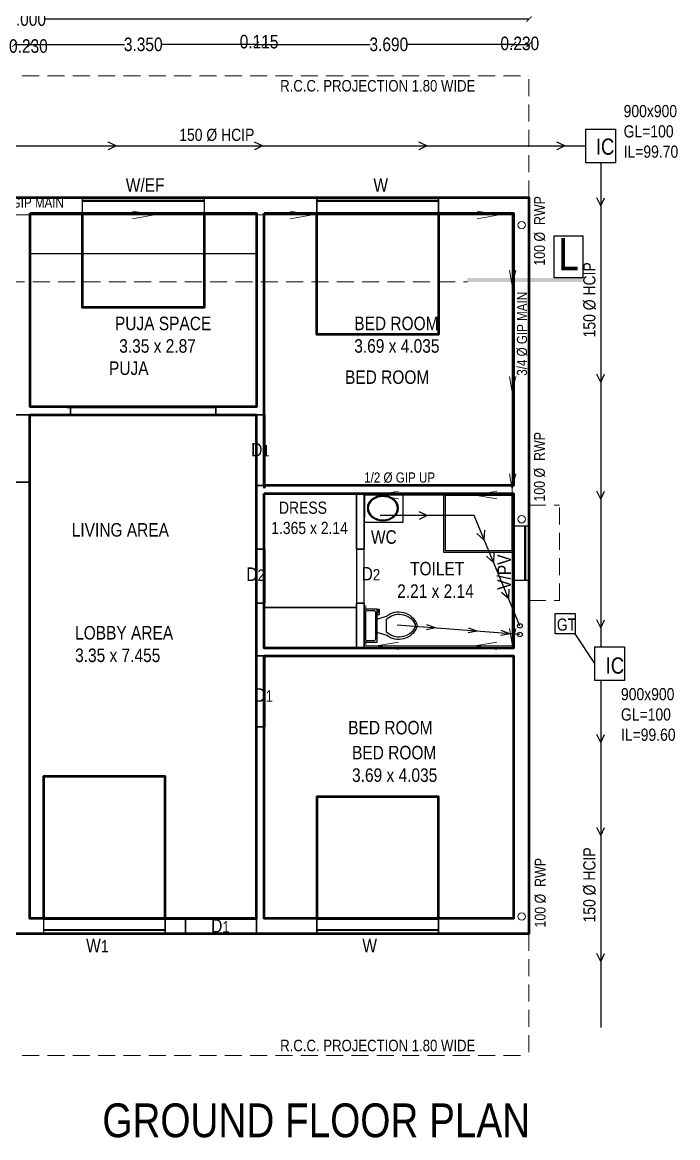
# Model space of a CAD drawing. Header units: metres. Extents: x 0 to 74, y 0 to 58.2.
# Drawn here: x 36.96 to 46.66, y 32.77 to 49.28 of the extents above; entities that cross this region are included whole.
import ezdxf

# ---------------------------------------------------------------- set-up
doc = ezdxf.new("R2010")
doc.units = ezdxf.units.M
doc.header["$MEASUREMENT"] = 0
doc.linetypes.add('DASHED2', pattern=[0.375, 0.25, -0.125])
doc.layers.get('0').update_dxf_attribs({"lineweight": 30})
doc.layers.add('AP_MARKING', color=7, linetype='Continuous', plot=False)
for name, color, linetype, lineweight in [('AREA', 7, 'Continuous', 25), ('AUTOPLAN', 6, 'Continuous', 25), ('FLOOR-GROUND', 7, 'Continuous', 50), ('LAYER1', 3, 'Continuous', 15), ('SANATRY', 1, 'Continuous', 25), ('STAIR', 7, 'Continuous', 70), ('WALL', 7, 'Continuous', 13)]:
    doc.layers.add(name, color=color, linetype=linetype, lineweight=lineweight)
doc.styles.get("Standard").update_dxf_attribs({"font": 'ARIALN.TTF'})
doc.dimstyles.get("Standard").update_dxf_attribs({"dimtxt": 0.18, "dimasz": 0.18, "dimexe": 0.18, "dimexo": 0.0625, "dimgap": 0.09, "dimtad": 0, "dimtih": 1, "dimtoh": 1, "dimdec": 4, "dimzin": 0, "dimdsep": 46, "dimtxsty": 'Standard', "dimcen": 0.09, "dimadec": 0, "dimazin": 0, "dimtfac": 1, "dimtdec": 4, "dimtofl": 0, "dimtmove": 0, "dimatfit": 3, "dimfxl": 1, "dimtolj": 1, "dimtzin": 0, "dimarcsym": 0})

# ---------------------------------------------------------------- blocks, each defined once
blk = doc.blocks.new('_ArchTick')
at = {"color": 0, "linetype": 'ByBlock', "const_width": 0.15}
blk.add_lwpolyline([(-0.5, -0.5), (0.5, 0.5)], dxfattribs=at)
blk = doc.blocks.new('*D13')
at = {"layer": 'AREA', "lineweight": -2, "transparency": 16777216}
blk.add_line((36.841, 48.951), (37.071, 48.951), dxfattribs=at)
at = {"layer": 'DEFPOINTS', "color": 0, "lineweight": 50, "transparency": 16777216}
for p in [(37.071, 48.951), (36.841, 48.2), (37.071, 48.2)]:
    blk.add_point(p, dxfattribs=at)
at = {"layer": 'AREA', "lineweight": -2, "transparency": 16777216, "xscale": 0.08, "yscale": 0.08, "zscale": 0.08, "rotation": 180}
blk.add_blockref('_ArchTick', (36.841, 48.951), dxfattribs=at)
at = {"layer": 'AREA', "lineweight": -2, "transparency": 16777216, "xscale": 0.08, "yscale": 0.08, "zscale": 0.08}
blk.add_blockref('_ArchTick', (37.071, 48.951), dxfattribs=at)
at = {"layer": 'AREA', "color": 0, "transparency": 16777216, "insert": (37.046, 48.926), "char_height": 0.2, "attachment_point": 5}
blk.add_mtext('\\A1;0.230', dxfattribs=at)
blk = doc.blocks.new('*D14')
at = {"layer": 'AREA', "lineweight": -2, "transparency": 16777216}
for p, q in [((37.071, 48.951), (38.469, 48.951)), ((40.421, 48.951), (39.022, 48.951))]:
    blk.add_line(p, q, dxfattribs=at)
at = {"layer": 'DEFPOINTS', "color": 0, "lineweight": 50, "transparency": 16777216}
for p in [(40.421, 48.951), (37.071, 48.2), (40.421, 48.2)]:
    blk.add_point(p, dxfattribs=at)
at = {"layer": 'AREA', "lineweight": -2, "transparency": 16777216, "xscale": 0.08, "yscale": 0.08, "zscale": 0.08, "rotation": 180}
blk.add_blockref('_ArchTick', (37.071, 48.951), dxfattribs=at)
at = {"layer": 'AREA', "lineweight": -2, "transparency": 16777216, "xscale": 0.08, "yscale": 0.08, "zscale": 0.08}
blk.add_blockref('_ArchTick', (40.421, 48.951), dxfattribs=at)
at = {"layer": 'AREA', "color": 0, "transparency": 16777216, "insert": (38.746, 48.951), "char_height": 0.2, "attachment_point": 5}
blk.add_mtext('\\A1;3.350', dxfattribs=at)
blk = doc.blocks.new('*D15')
at = {"layer": 'AREA', "lineweight": -2, "transparency": 16777216}
blk.add_line((40.421, 48.951), (40.536, 48.951), dxfattribs=at)
at = {"layer": 'DEFPOINTS', "color": 0, "lineweight": 50, "transparency": 16777216}
for p in [(40.536, 48.951), (40.421, 48.2), (40.536, 48.2)]:
    blk.add_point(p, dxfattribs=at)
at = {"layer": 'AREA', "lineweight": -2, "transparency": 16777216, "xscale": 0.08, "yscale": 0.08, "zscale": 0.08, "rotation": 180}
blk.add_blockref('_ArchTick', (40.421, 48.951), dxfattribs=at)
at = {"layer": 'AREA', "lineweight": -2, "transparency": 16777216, "xscale": 0.08, "yscale": 0.08, "zscale": 0.08}
blk.add_blockref('_ArchTick', (40.536, 48.951), dxfattribs=at)
at = {"layer": 'AREA', "color": 0, "transparency": 16777216, "insert": (40.461, 48.991), "char_height": 0.2, "attachment_point": 5}
blk.add_mtext('\\A1;0.115', dxfattribs=at)
blk = doc.blocks.new('*D16')
at = {"layer": 'AREA', "lineweight": -2, "transparency": 16777216}
for p, q in [((40.536, 48.951), (42.104, 48.951)), ((44.226, 48.951), (42.657, 48.951))]:
    blk.add_line(p, q, dxfattribs=at)
at = {"layer": 'DEFPOINTS', "color": 0, "lineweight": 50, "transparency": 16777216}
for p in [(44.226, 48.951), (40.536, 48.2), (44.226, 48.2)]:
    blk.add_point(p, dxfattribs=at)
at = {"layer": 'AREA', "lineweight": -2, "transparency": 16777216, "xscale": 0.08, "yscale": 0.08, "zscale": 0.08, "rotation": 180}
blk.add_blockref('_ArchTick', (40.536, 48.951), dxfattribs=at)
at = {"layer": 'AREA', "lineweight": -2, "transparency": 16777216, "xscale": 0.08, "yscale": 0.08, "zscale": 0.08}
blk.add_blockref('_ArchTick', (44.226, 48.951), dxfattribs=at)
at = {"layer": 'AREA', "color": 0, "transparency": 16777216, "insert": (42.381, 48.951), "char_height": 0.2, "attachment_point": 5}
blk.add_mtext('\\A1;3.690', dxfattribs=at)
blk = doc.blocks.new('*D17')
at = {"layer": 'AREA', "lineweight": -2, "transparency": 16777216}
blk.add_line((44.226, 48.951), (44.456, 48.951), dxfattribs=at)
at = {"layer": 'DEFPOINTS', "color": 0, "lineweight": 50, "transparency": 16777216}
for p in [(44.456, 48.951), (44.456, 48.43), (44.226, 48.2)]:
    blk.add_point(p, dxfattribs=at)
at = {"layer": 'AREA', "lineweight": -2, "transparency": 16777216, "xscale": 0.08, "yscale": 0.08, "zscale": 0.08, "rotation": 180}
blk.add_blockref('_ArchTick', (44.226, 48.951), dxfattribs=at)
at = {"layer": 'AREA', "lineweight": -2, "transparency": 16777216, "xscale": 0.08, "yscale": 0.08, "zscale": 0.08}
blk.add_blockref('_ArchTick', (44.456, 48.951), dxfattribs=at)
at = {"layer": 'AREA', "color": 0, "transparency": 16777216, "insert": (44.32, 48.965), "char_height": 0.2, "attachment_point": 5}
blk.add_mtext('\\A1;0.230', dxfattribs=at)
blk = doc.blocks.new('*D18')
at = {"layer": 'AREA', "lineweight": -2, "transparency": 16777216}
for p, q in [((29.456, 49.325), (36.623, 49.325)), ((44.456, 49.325), (37.288, 49.325))]:
    blk.add_line(p, q, dxfattribs=at)
at = {"layer": 'DEFPOINTS', "color": 0, "lineweight": 50, "transparency": 16777216}
for p in [(44.456, 49.325), (29.456, 47.819), (44.456, 47.819)]:
    blk.add_point(p, dxfattribs=at)
at = {"layer": 'AREA', "lineweight": -2, "transparency": 16777216, "xscale": 0.08, "yscale": 0.08, "zscale": 0.08, "rotation": 180}
blk.add_blockref('_ArchTick', (29.456, 49.325), dxfattribs=at)
at = {"layer": 'AREA', "lineweight": -2, "transparency": 16777216, "xscale": 0.08, "yscale": 0.08, "zscale": 0.08}
blk.add_blockref('_ArchTick', (44.456, 49.325), dxfattribs=at)
at = {"layer": 'AREA', "color": 0, "transparency": 16777216, "insert": (36.956, 49.325), "char_height": 0.2, "attachment_point": 5}
blk.add_mtext('\\A1;15.000', dxfattribs=at)
blk = doc.blocks.new('Toilet - top')
at = {"layer": 'SANATRY'}
for p, q in [((9.5, -6), (9.5, -2)), ((-10, -8.5), (-8, -8.5)), ((-10, -9.5), (-10, -8.5)), ((-7, -9.5), (-10, -9.5)), ((-8, -8.5), (-8, -8)), ((-7, -8), (-7, -9.5)), ((-4, -8), (-6, -14)), ((4, -8), (6, -14)), ((4, -14), (-4, -14))]:
    blk.add_line(p, q, dxfattribs=at)
blk.add_lwpolyline([(10.5, -8), (10.5, 0), (-10.5, 0), (-10.5, -8)], close=True, dxfattribs=at)
for points in [[(-9.5, -2), (-9.5, -6)], [(8.5, -1), (-8.5, -1)], [(-8.5, -7), (8.5, -7)]]:
    blk.add_lwpolyline(points, dxfattribs=at)
for centre, radius, start, end in [((-8.62, -1.88), 0.884, 81.8699, 188.1301), ((-8.62, -6.12), 0.884, 171.8699, 278.1301), ((8.62, -1.88), 0.884, 351.8699, 98.1301), ((8.62, -6.12), 0.884, 261.8699, 8.1301), ((3.52, -21.58), 12.17, 141.46911, 247.97143), ((4.2, -21.82), 11.33, 136.36773, 238.94682), ((-3.52, -21.58), 12.17, 292.02843, 38.53071), ((-4.2, -21.82), 11.33, 301.05301, 43.63209), ((0, -27.88), 4, 245.73182, 294.26817), ((0, -29), 4, 254.86053, 285.13947)]:
    blk.add_arc(centre, radius, start, end, dxfattribs=at)

msp = doc.modelspace()

# ---------------------------------------------------------------- linework, layer by layer
for p, q in [((37.846, 46.685), (36.066, 46.685)), ((36.066, 46.685), (37.846, 46.685)), ((41.3178, 46.685), (39.646, 46.685)), ((39.646, 46.685), (41.3178, 46.685)), ((44.456, 46.685), (43.1178, 46.685)), ((43.1178, 46.685), (44.456, 46.685)), ((44.456, 41.8208), (44.456, 46.685)), ((37.071, 43.585), (37.071, 46.455)), ((37.071, 46.455), (37.846, 46.455)), ((39.646, 46.455), (40.421, 46.455)), ((40.421, 43.585), (40.421, 46.455)), ((40.421, 46.455), (40.421, 43.585)), ((40.536, 46.455), (41.3178, 46.455)), ((40.536, 46.455), (40.536, 43.47)), ((43.1178, 46.455), (44.226, 46.455)), ((44.226, 42.42), (44.226, 46.455)), ((37.671, 43.47), (36.841, 43.47)), ((37.671, 43.585), (37.071, 43.585)), ((37.671, 43.47), (37.671, 43.585)), ((39.821, 43.585), (39.821, 43.47)), ((40.421, 43.585), (39.821, 43.585)), ((40.421, 43.47), (39.821, 43.47)), ((40.421, 43.47), (40.536, 43.47)), ((37.071, 42.47), (36.841, 42.47)), ((37.071, 36.015), (37.071, 42.47)), ((40.421, 42.42), (44.226, 42.42)), ((40.421, 41.48), (40.421, 42.42)), ((40.421, 42.42), (40.421, 41.48)), ((40.536, 42.305), (41.901, 42.305)), ((40.536, 42.305), (40.536, 41.48)), ((41.901, 42.305), (41.901, 41.48)), ((42.016, 42.305), (44.226, 42.305)), ((42.016, 42.305), (42.016, 41.48)), ((42.016, 41.8208), (42.016, 42.305)), ((44.226, 41.8208), (44.226, 42.305)), ((40.536, 41.48), (40.421, 41.48)), ((42.016, 41.48), (41.901, 41.48)), ((44.226, 40.015), (44.226, 41.0208)), ((44.456, 35.785), (44.456, 41.0208)), ((40.536, 40.68), (40.421, 40.68)), ((40.536, 40.68), (40.421, 40.68)), ((40.421, 40.13), (40.421, 40.68)), ((40.421, 40.68), (40.421, 40.13)), ((40.536, 40.68), (40.536, 40.13)), ((41.901, 40.615), (40.536, 40.615)), ((42.016, 40.68), (41.901, 40.68)), ((42.016, 40.68), (41.901, 40.68)), ((41.901, 40.68), (41.901, 40.015)), ((42.016, 40.68), (42.016, 40.015)), ((40.421, 39.9), (40.421, 40.13)), ((40.421, 40.13), (40.421, 39.9)), ((40.536, 40.13), (40.536, 40.015)), ((41.901, 40.015), (40.536, 40.015)), ((44.226, 40.015), (42.016, 40.015)), ((44.226, 39.9), (40.421, 39.9)), ((44.226, 36.015), (44.226, 39.9)), ((40.536, 38.85), (40.421, 38.85)), ((40.421, 35.785), (40.421, 38.85)), ((40.421, 38.85), (40.421, 35.785)), ((40.536, 38.85), (40.536, 36.015)), ((37.271, 36.015), (37.071, 36.015)), ((39.371, 36.015), (39.071, 36.015)), ((39.371, 36.015), (39.371, 35.785)), ((39.371, 36.015), (39.371, 35.785)), ((41.3178, 36.015), (40.536, 36.015)), ((44.226, 36.015), (43.1178, 36.015)), ((36.641, 35.785), (37.071, 35.785)), ((36.641, 35.785), (37.071, 35.785)), ((37.271, 35.785), (36.841, 35.785)), ((37.271, 35.785), (36.841, 35.785)), ((39.371, 35.785), (39.071, 35.785)), ((39.371, 35.785), (39.071, 35.785)), ((41.3178, 35.785), (40.421, 35.785)), ((41.3178, 35.785), (40.421, 35.785)), ((44.456, 35.785), (43.1178, 35.785)), ((44.456, 35.785), (43.1178, 35.785))]:
    msp.add_line(p, q)
at = {"layer": 'AP_MARKING', "color": 0}
for points in [[(29.456, 46.685), (44.456, 46.685), (44.456, 35.785), (29.456, 35.785)], [(40.536, 46.455), (44.226, 46.455), (44.226, 42.42), (40.536, 42.42)], [(40.536, 46.455), (44.226, 46.455), (44.226, 42.42), (40.536, 42.42)], [(40.536, 42.305), (41.901, 42.305), (41.901, 40.015), (40.536, 40.015)], [(40.536, 42.305), (41.901, 42.305), (41.901, 40.015), (40.536, 40.015)], [(42.016, 42.305), (44.226, 42.305), (44.226, 40.015), (42.016, 40.015)], [(42.016, 42.305), (44.226, 42.305), (44.226, 40.015), (42.016, 40.015)]]:
    msp.add_lwpolyline(points, close=True, dxfattribs=at)
at = {"layer": 'AP_MARKING', "color": 77}
for points in [[(37.071, 43.585), (40.421, 43.585), (40.421, 46.455), (37.071, 46.455)], [(37.071, 43.585), (40.421, 43.585), (40.421, 46.455), (37.071, 46.455)], [(40.421, 43.47), (37.071, 43.47), (37.071, 36.015), (40.421, 36.015)], [(40.421, 43.47), (37.071, 43.47), (37.071, 36.015), (40.421, 36.015)], [(40.536, 36.015), (44.226, 36.015), (44.226, 39.9), (40.536, 39.9)], [(40.536, 36.015), (44.226, 36.015), (44.226, 39.9), (40.536, 39.9)]]:
    msp.add_lwpolyline(points, close=True, dxfattribs=at)
at = {"layer": 'AREA'}
for p, q in [((37.846, 46.6464), (39.646, 46.6464)), ((37.846, 46.6291), (39.646, 46.6291)), ((41.3178, 46.6464), (43.1178, 46.6464)), ((41.3178, 46.6291), (43.1178, 46.6291)), ((37.071, 45.855), (40.421, 45.855)), ((44.3908, 41.8208), (44.3908, 41.0208)), ((44.403, 41.8208), (44.403, 41.0208)), ((37.271, 36.015), (37.271, 35.785)), ((39.071, 36.015), (39.071, 35.785)), ((37.271, 35.8502), (39.071, 35.8502)), ((37.271, 35.838), (39.071, 35.838)), ((41.3178, 35.8502), (43.1178, 35.8502)), ((41.3178, 35.838), (43.1178, 35.838))]:
    msp.add_line(p, q, dxfattribs=at)
for points in [[(37.846, 46.455), (37.846, 46.685)], [(39.646, 46.685), (39.646, 46.455)], [(41.3178, 46.685), (41.3178, 46.455)], [(43.1178, 46.455), (43.1178, 46.685)], [(44.456, 41.8208), (44.226, 41.8208)], [(44.226, 41.0208), (44.456, 41.0208)], [(41.3178, 36.015), (41.3178, 35.785)], [(43.1178, 35.785), (43.1178, 36.015)]]:
    msp.add_lwpolyline(points, dxfattribs=at)
for points in [[(39.646, 46.455), (37.846, 46.455), (37.846, 46.685), (39.646, 46.685)], [(43.1178, 46.455), (41.3178, 46.455), (41.3178, 46.685), (43.1178, 46.685)], [(44.8284, 46.1199), (45.2524, 46.1199), (45.2524, 45.4955), (44.8284, 45.4955)], [(44.8284, 46.1199), (45.2524, 46.1199), (45.2524, 45.4955), (44.8284, 45.4955)], [(44.226, 41.0208), (44.456, 41.0208), (44.456, 41.8208), (44.226, 41.8208)], [(39.071, 36.015), (37.271, 36.015), (37.271, 35.785), (39.071, 35.785)], [(43.1178, 35.785), (41.3178, 35.785), (41.3178, 36.015), (43.1178, 36.015)]]:
    msp.add_lwpolyline(points, close=True, dxfattribs=at)
msp.add_trace([(45.2524, 45.4955), (45.2524, 45.4359), (43.5449, 45.4955), (43.5449, 45.4359)], dxfattribs=at)
at = {"layer": 'AUTOPLAN'}
msp.add_line((40.421, 42.42), (40.421, 43.47), dxfattribs=at)
for points in [[(29.456, 46.685), (44.456, 46.685), (44.456, 35.785), (29.456, 35.785)], [(37.071, 43.585), (40.421, 43.585), (40.421, 46.455), (37.071, 46.455)], [(40.536, 46.455), (44.226, 46.455), (44.226, 42.42), (40.536, 42.42)], [(40.421, 43.47), (37.071, 43.47), (37.071, 36.015), (40.421, 36.015)], [(40.536, 42.305), (41.901, 42.305), (41.901, 40.015), (40.536, 40.015)], [(42.016, 42.305), (44.226, 42.305), (44.226, 40.015), (42.016, 40.015)], [(40.536, 36.015), (44.226, 36.015), (44.226, 39.9), (40.536, 39.9)]]:
    msp.add_lwpolyline(points, close=True, dxfattribs=at)
at = {"layer": 'FLOOR-GROUND', "color": 26, "lineweight": 50}
for p, q in [((37.6213, 43.585), (39.821, 43.585)), ((40.536, 43.47), (40.536, 42.385)), ((40.536, 39.9), (40.536, 38.85)), ((39.071, 36.015), (40.421, 36.015))]:
    msp.add_line(p, q, dxfattribs=at)
at = {"layer": 'FLOOR-GROUND', "color": 246, "lineweight": 50}
msp.add_line((40.536, 41.48), (40.536, 40.68), dxfattribs=at)
at = {"layer": 'FLOOR-GROUND', "color": 84, "lineweight": 50}
msp.add_line((39.3692, 36.015), (40.4192, 36.015), dxfattribs=at)
at = {"layer": 'FLOOR-GROUND', "color": 230, "lineweight": 50}
msp.add_lwpolyline([(29.456, 46.685), (44.456, 46.685), (44.456, 35.785), (29.456, 35.785)], close=True, dxfattribs=at)
at = {"layer": 'FLOOR-GROUND', "color": 181, "lineweight": 50}
msp.add_lwpolyline([(29.456, 46.685), (44.456, 46.685), (44.456, 35.785), (29.456, 35.785)], close=True, dxfattribs=at)
at = {"layer": 'FLOOR-GROUND', "color": 150, "lineweight": 50}
for points in [[(37.071, 46.455), (40.421, 46.455), (40.421, 43.585), (37.071, 43.585)], [(40.536, 46.455), (44.226, 46.455), (44.226, 42.42), (40.536, 42.42)], [(37.0692, 43.47), (40.4192, 43.47), (40.4192, 36.015), (37.0692, 36.015)], [(40.536, 39.9), (44.226, 39.9), (44.226, 36.015), (40.536, 36.015)]]:
    msp.add_lwpolyline(points, close=True, dxfattribs=at)
at = {"layer": 'FLOOR-GROUND', "color": 103, "lineweight": 50}
for points in [[(37.846, 46.455), (39.646, 46.455), (39.646, 45.055), (37.846, 45.055)], [(41.3178, 46.455), (43.1178, 46.455), (43.1178, 44.655), (41.3178, 44.655)], [(37.271, 36.015), (39.071, 36.015), (39.071, 38.115), (37.271, 38.115)], [(41.3178, 36.015), (43.1178, 36.015), (43.1178, 37.815), (41.3178, 37.815)]]:
    msp.add_lwpolyline(points, close=True, dxfattribs=at)
at = {"layer": 'FLOOR-GROUND', "color": 81, "lineweight": 50}
msp.add_lwpolyline([(40.536, 42.305), (44.226, 42.305), (44.226, 40.015), (40.536, 40.015)], close=True, dxfattribs=at)
at = {"layer": 'LAYER1', "color": 3}
for p, q in [((36.8132, 46.4265), (44.2052, 46.4265)), ((44.2052, 46.4265), (44.2052, 40.0484)), ((44.2052, 42.2816), (42.0272, 42.2816)), ((42.0272, 42.2816), (42.0272, 41.9465)), ((42.0272, 41.9465), (42.0272, 42.2816)), ((42.0385, 40.0484), (42.0385, 40.6464)), ((42.0385, 40.6464), (42.0385, 40.0484)), ((44.2052, 40.0484), (42.0385, 40.0484)), ((42.0385, 40.0484), (44.2052, 40.0484))]:
    msp.add_line(p, q, dxfattribs=at)
at = {"layer": 'LAYER1'}
for p, q in [((38.9129, 46.4265), (38.5851, 46.4817)), ((38.9129, 46.4265), (38.5851, 46.3713)), ((41.251, 46.4265), (40.9232, 46.4817)), ((41.251, 46.4265), (40.9232, 46.3713)), ((44.0147, 46.4265), (43.6869, 46.4817)), ((44.0147, 46.4265), (43.6869, 46.3713)), ((44.2052, 45.3822), (44.169, 45.6102)), ((44.2052, 45.3822), (44.2593, 45.6102)), ((44.2052, 43.8087), (44.169, 44.0366)), ((44.2052, 43.8087), (44.2593, 44.0366)), ((44.2052, 42.3692), (44.169, 42.5971)), ((44.2052, 42.3692), (44.2593, 42.5971)), ((42.1989, 42.2816), (42.5267, 42.3368)), ((42.1989, 42.2816), (42.5267, 42.2264)), ((43.6544, 42.2816), (43.9822, 42.3368)), ((43.6544, 42.2816), (43.9822, 42.2264)), ((44.2052, 40.0773), (44.169, 40.3053)), ((44.2052, 40.0773), (44.2593, 40.3053)), ((42.1989, 40.0484), (42.5267, 40.1036)), ((42.1989, 40.0484), (42.5267, 39.9932)), ((43.6544, 40.0484), (43.9822, 40.1036)), ((43.6544, 40.0484), (43.9822, 39.9932))]:
    msp.add_line(p, q, dxfattribs=at)
at = {"layer": 'SANATRY'}
for p, q in [((36.5136, 47.4489), (45.2984, 47.4489)), ((38.3451, 47.4489), (38.226, 47.5054)), ((38.3451, 47.4489), (38.226, 47.3924)), ((40.5121, 47.4489), (40.393, 47.5054)), ((40.5121, 47.4489), (40.393, 47.3924)), ((42.9452, 47.4489), (42.8261, 47.5054)), ((42.9452, 47.4489), (42.8261, 47.3924)), ((44.9858, 47.4489), (44.8668, 47.5054)), ((44.9858, 47.4489), (44.8668, 47.3924)), ((45.5185, 47.1999), (45.5185, 40.0357)), ((45.5185, 46.5603), (45.462, 46.6793)), ((45.5185, 46.5603), (45.575, 46.6793)), ((45.5185, 43.9531), (45.462, 44.0722)), ((45.5185, 43.9531), (45.575, 44.0722)), ((45.5185, 42.2212), (45.462, 42.3403)), ((45.5185, 42.2212), (45.575, 42.3403)), ((43.6439, 41.9763), (42.2529, 41.9763)), ((42.9484, 41.9763), (42.8294, 42.0328)), ((42.9484, 41.9763), (42.8294, 41.9198)), ((44.3217, 40.3451), (43.6439, 41.9763)), ((43.7938, 41.6155), (43.6852, 41.7112)), ((43.7938, 41.6155), (43.8027, 41.76)), ((43.9338, 41.2787), (43.8252, 41.3744)), ((43.9338, 41.2787), (43.9426, 41.4232)), ((44.1557, 40.7445), (44.0471, 40.8402)), ((44.1557, 40.7445), (44.1646, 40.889)), ((44.3217, 40.2169), (42.5043, 40.3564)), ((43.07, 40.313), (42.937, 40.2871)), ((43.07, 40.313), (42.9425, 40.3589)), ((43.6882, 40.2655), (43.5607, 40.3114)), ((45.5185, 40.3163), (45.462, 40.4353)), ((45.5185, 40.3163), (45.575, 40.4353)), ((43.6882, 40.2655), (43.5552, 40.2396)), ((44.1716, 40.2284), (44.0386, 40.2025)), ((44.1716, 40.2284), (44.0441, 40.2743)), ((45.4295, 39.7867), (45.1406, 40.2259)), ((45.5185, 39.5378), (45.5185, 34.4007)), ((45.5185, 38.6172), (45.462, 38.7363)), ((45.5185, 38.6172), (45.575, 38.7363)), ((45.5185, 37.24), (45.462, 37.359)), ((45.5185, 37.24), (45.575, 37.359)), ((45.5185, 35.3778), (45.462, 35.4969)), ((45.5185, 35.3778), (45.575, 35.4969))]:
    msp.add_line(p, q, dxfattribs=at)
for points in [[(45.2984, 47.6978), (45.7386, 47.6978), (45.7386, 47.1999), (45.2984, 47.1999)], [(42.016, 41.8758), (42.016, 42.305), (42.5863, 42.305), (42.5863, 41.8758)], [(43.1957, 41.4306), (43.1957, 42.305), (44.226, 42.305), (44.226, 41.4306)], [(43.2207, 41.4556), (43.2207, 42.28), (44.201, 42.28), (44.201, 41.4556)], [(44.8435, 40.5252), (45.1406, 40.5252), (45.1406, 40.2259), (44.8435, 40.2259)], [(45.4295, 40.0357), (45.8696, 40.0357), (45.8696, 39.5378), (45.4295, 39.5378)]]:
    msp.add_lwpolyline(points, close=True, dxfattribs=at)
for centre in [(44.3217, 40.3451), (44.3217, 40.2169)]:
    msp.add_circle(centre, 0.0344, dxfattribs=at)
at = {"layer": 'SANATRY', "extrusion": (0, 0, -1)}
msp.add_ellipse((42.2929, 42.0863), major_axis=(-0.2297, 0), ratio=0.8112654, dxfattribs=at)
at = {"layer": 'SANATRY'}
msp.add_open_spline([(42.0773, 42.0863), (42.0773, 42.0933), (42.0779, 42.1003), (42.0806, 42.1183), (42.0837, 42.1292), (42.0924, 42.1505), (42.0981, 42.1609), (42.112, 42.1806), (42.1202, 42.1899), (42.1388, 42.2071), (42.1491, 42.2151), (42.1717, 42.2291), (42.1839, 42.2353), (42.2096, 42.2455), (42.2231, 42.2496), (42.2509, 42.2556), (42.2651, 42.2575), (42.2939, 42.2589), (42.3083, 42.2585), (42.3368, 42.2553), (42.3509, 42.2526), (42.378, 42.245), (42.3911, 42.2401), (42.4157, 42.2283), (42.4273, 42.2214), (42.4484, 42.2061), (42.458, 42.1976), (42.4749, 42.1793), (42.4821, 42.1696), (42.4941, 42.1492), (42.4988, 42.1386), (42.5056, 42.1169), (42.5076, 42.1058), (42.509, 42.0835), (42.5083, 42.0723), (42.5042, 42.0502), (42.5008, 42.0393), (42.4914, 42.0182), (42.4854, 42.0079), (42.4709, 41.9885), (42.4625, 41.9793), (42.4434, 41.9624), (42.4327, 41.9547), (42.4097, 41.9411), (42.3974, 41.9352), (42.3714, 41.9254), (42.3577, 41.9216), (42.3298, 41.9162), (42.3154, 41.9146), (42.2867, 41.9137), (42.2722, 41.9144), (42.2438, 41.9182), (42.2299, 41.9212), (42.203, 41.9294), (42.1901, 41.9345), (42.1658, 41.9467), (42.1545, 41.9538), (42.1338, 41.9696), (42.1245, 41.9782), (42.1082, 41.9968), (42.1013, 42.0067), (42.0899, 42.0273), (42.0855, 42.038), (42.0794, 42.0598), (42.0777, 42.0709), (42.0773, 42.0835), (42.0773, 42.0849), (42.0773, 42.0863)], degree=3, knots=[0, 0, 0, 0, 0.1239973, 0.1239973, 0.3218793, 0.3218793, 0.5197612, 0.5197612, 0.7176432, 0.7176432, 0.9155251, 0.9155251, 1.1134071, 1.1134071, 1.311289, 1.311289, 1.5091709, 1.5091709, 1.7070529, 1.7070529, 1.9049348, 1.9049348, 2.1028168, 2.1028168, 2.3006987, 2.3006987, 2.4985807, 2.4985807, 2.6964626, 2.6964626, 2.8943446, 2.8943446, 3.0922265, 3.0922265, 3.2901084, 3.2901084, 3.4879904, 3.4879904, 3.6858723, 3.6858723, 3.8837543, 3.8837543, 4.0816362, 4.0816362, 4.2795182, 4.2795182, 4.4774001, 4.4774001, 4.675282, 4.675282, 4.873164, 4.873164, 5.0710459, 5.0710459, 5.2689279, 5.2689279, 5.4668098, 5.4668098, 5.6646918, 5.6646918, 5.8625737, 5.8625737, 6.0604557, 6.0604557, 6.2583376, 6.2583376, 6.2831853, 6.2831853, 6.2831853, 6.2831853], dxfattribs=at)
at = {"layer": 'STAIR', "linetype": 'DASHED2', "lineweight": 15}
for p, q in [((29.456, 48.485), (44.456, 48.485)), ((44.456, 46.685), (44.456, 48.485)), ((29.6125, 45.4359), (43.5449, 45.4359)), ((44.456, 42.1336), (44.906, 42.1336)), ((44.906, 40.7208), (44.906, 42.1336)), ((44.456, 40.7208), (44.906, 40.7208)), ((44.456, 35.785), (44.456, 33.985)), ((29.456, 33.985), (44.456, 33.985))]:
    msp.add_line(p, q, dxfattribs=at)
msp.add_lwpolyline([(37.671, 43.47), (39.821, 43.47), (39.821, 43.585), (37.671, 43.585)], close=True, dxfattribs=at)
at = {"layer": 'WALL'}
for centre in [(44.3475, 46.2762), (44.3475, 41.9222), (44.3475, 36.0426)]:
    msp.add_circle(centre, 0.0548, dxfattribs=at)

# ---------------------------------------------------------------- block references
at = {"layer": 'SANATRY', "xscale": -0.02370124799199402, "yscale": 0.02370124799199402, "zscale": 0.023701248, "rotation": 90.00000028142424}
msp.add_blockref('Toilet - top', (42.016, 40.3475), dxfattribs=at)

# ---------------------------------------------------------------- texts
at = {"layer": 'AREA'}
for s, insert, char_height, width, attachment_point in [('R.C.C. PROJECTION 1.80 WIDE', (40.7729, 48.2519), 0.17, 4.799862, 7), ('W/EF', (38.4884, 46.9695), 0.2, 1.99397, 1), ('W', (42.1535, 46.9695), 0.2, 1.99397, 1), ('L', (45.1964, 46.0869), 0.48, 4.785529, 3), ('PUJA SPACE\\P 3.35 x 2.87', (38.3272, 44.9214), 0.2, 1.99397, 1), ('BED ROOM\\P3.69 x 4.035', (41.8695, 44.9214), 0.2, 1.99397, 1), ('D{\\H0.85x;1}', (40.3444, 43.0518), 0.2, 1.99397, 1), ('\\A1;  DRESS\\P1.365 x 2.14', (40.6406, 42.1837), 0.18, 1.99397, 1), ('\\A1;   TOILET\\P2.21 x 2.14', (42.5047, 41.2921), 0.2, 1.99397, 1), ('D{\\H0.85x;2}', (40.2723, 41.209), 0.2, 1.99397, 1), ('D{\\H0.85x;2}', (41.9796, 41.2161), 0.2, 1.99397, 1), ('LOBBY AREA\\P3.35 x 7.455', (37.7375, 40.3422), 0.2, 1.99397, 1), ('D{\\H0.85x;1}', (40.392, 39.4212), 0.2, 1.99397, 1), ('BED ROOM\\P3.69 x 4.035', (41.8371, 38.5685), 0.2, 1.99397, 1), ('D{\\H0.85x;1}', (39.7514, 36.0039), 0.2, 1.99397, 1), ('W{\\H0.9x;1}', (37.9013, 35.7123), 0.2, 1.99397, 1), ('W', (41.9895, 35.7123), 0.2, 1.99397, 1), ('R.C.C. PROJECTION 1.80 WIDE', (40.7729, 34.2182), 0.17, 4.799862, 1), ('GROUND FLOOR PLAN', (38.1408, 33.2755), 0.5, 9.173443, 1)]:
    msp.add_mtext(s, dxfattribs=dict(at, insert=insert, char_height=char_height, width=width, attachment_point=attachment_point))
at = {"layer": 'AREA', "insert": (43.9889, 40.878), "char_height": 0.2, "width": 1.99397, "attachment_point": 1, "rotation": 90}
msp.add_mtext('\\A1;V/PV', dxfattribs=at)
at = {"layer": 'FLOOR-GROUND', "color": 150, "lineweight": 50}
for s, p in [('PUJA', (38.2393, 44.0587)), ('BED ROOM', (41.7326, 43.9264)), ('LIVING AREA', (37.6878, 41.6656)), ('BED ROOM', (41.7801, 38.7382))]:
    msp.add_text(s, height=0.2, dxfattribs=at).set_placement(p)
at = {"layer": 'FLOOR-GROUND', "color": 81, "lineweight": 50}
msp.add_text('WC', height=0.2, dxfattribs=at).set_placement((42.117, 41.5596))
at = {"layer": 'LAYER1', "char_height": 0.15, "width": 4.073375, "attachment_point": 1}
for s, insert in [('\\A1;3/4 %%C GIP MAIN', (36.3301, 46.6855)), ('\\A1;1/2 %%C GIP UP', (42.0155, 42.6154))]:
    msp.add_mtext(s, dxfattribs=dict(at, insert=insert))
at = {"layer": 'LAYER1', "insert": (44.2769, 44.0467), "char_height": 0.15, "width": 4.073375, "attachment_point": 1, "rotation": 90}
msp.add_mtext('\\A1;3/4 %%C GIP MAIN', dxfattribs=at)
at = {"layer": 'SANATRY', "attachment_point": 1}
for s, insert, char_height, width in [('900x900\\PGL=100\\PIL=99.70', (45.8568, 48.0545), 0.18, 1.927595), ('150 %%C HCIP', (39.2791, 47.7035), 0.18, 1.927595), ('IC', (45.4451, 47.5582), 0.24, 0.188376), ('GT', (44.8681, 40.4537), 0.18, 0.188376), ('IC', (45.5905, 39.8769), 0.24, 0.188376), ('900x900\\PGL=100\\PIL=99.60', (45.8174, 39.4235), 0.18, 1.927595)]:
    msp.add_mtext(s, dxfattribs=dict(at, insert=insert, char_height=char_height, width=width))
at = {"layer": 'SANATRY', "char_height": 0.18, "width": 1.927595, "attachment_point": 1, "rotation": 90}
for insert in [(45.2595, 44.6148), (45.2595, 35.9543)]:
    msp.add_mtext('150 %%C HCIP', dxfattribs=dict(at, insert=insert))
at = {"layer": 'WALL', "char_height": 0.16, "width": 8.13261, "attachment_point": 1, "rotation": 90}
for insert in [(44.5314, 45.5238), (44.5306, 42.0314), (44.5411, 35.7262)]:
    msp.add_mtext('\\A1;   100 %%C  RWP ', dxfattribs=dict(at, insert=insert))

# ---------------------------------------------------------------- dimensions: what is measured, and where the dimension line sits
at = {"layer": 'AREA'}
for base, p1, p2, override, picture, middle in [((44.456, 49.3252), (29.456, 47.8191), (44.456, 47.8191), {"dimtxt": 0.2, "dimasz": 0.08, "dimgap": 0, "dimtih": 0, "dimtoh": 0, "dimdec": 3, "dimblk": 'ArchTick', "dimse1": 1, "dimse2": 1, "dimclrd": 256, "dimtdec": 0}, '*D18', (36.956, 49.3252)), ((40.421, 48.9512), (37.071, 48.1998), (40.421, 48.1998), {"dimtxt": 0.2, "dimasz": 0.08, "dimgap": 0, "dimtih": 0, "dimtoh": 0, "dimdec": 3, "dimblk": 'ArchTick', "dimse1": 1, "dimse2": 1, "dimclrd": 256, "dimtdec": 0, "dimtmove": 1}, '*D14', (38.746, 48.9512)), ((44.226, 48.9512), (40.536, 48.1998), (44.226, 48.1998), {"dimtxt": 0.2, "dimasz": 0.08, "dimgap": 0, "dimtih": 0, "dimtoh": 0, "dimdec": 3, "dimblk": 'ArchTick', "dimse1": 1, "dimse2": 1, "dimclrd": 256, "dimtdec": 0, "dimtmove": 1}, '*D16', (42.381, 48.9512))]:
    dim = msp.add_linear_dim(base=base, p1=p1, p2=p2, dimstyle='Standard', override=override, dxfattribs=at)
    dim.commit()
    dim.dimension.update_dxf_attribs({"geometry": picture, "text_midpoint": middle})
for base, p1, p2, picture, middle in [((37.071, 48.9512), (36.841, 48.1998), (37.071, 48.1998), '*D13', (37.0462, 48.9264)), ((40.536, 48.9512), (40.421, 48.1998), (40.536, 48.1998), '*D15', (40.461, 48.9912)), ((44.456, 48.9512), (44.226, 48.1998), (44.456, 48.4298), '*D17', (44.3195, 48.9654))]:
    dim = msp.add_linear_dim(base=base, p1=p1, p2=p2, dimstyle='Standard', override={"dimtxt": 0.2, "dimasz": 0.08, "dimgap": 0, "dimtih": 0, "dimtoh": 0, "dimdec": 3, "dimblk": 'ArchTick', "dimse1": 1, "dimse2": 1, "dimclrd": 256, "dimtdec": 0, "dimtmove": 1}, dxfattribs=at)
    dim.commit()
    dim.dimension.update_dxf_attribs({"geometry": picture, "text_midpoint": middle, "dimtype": 160})

doc.saveas('drawing.dxf')
